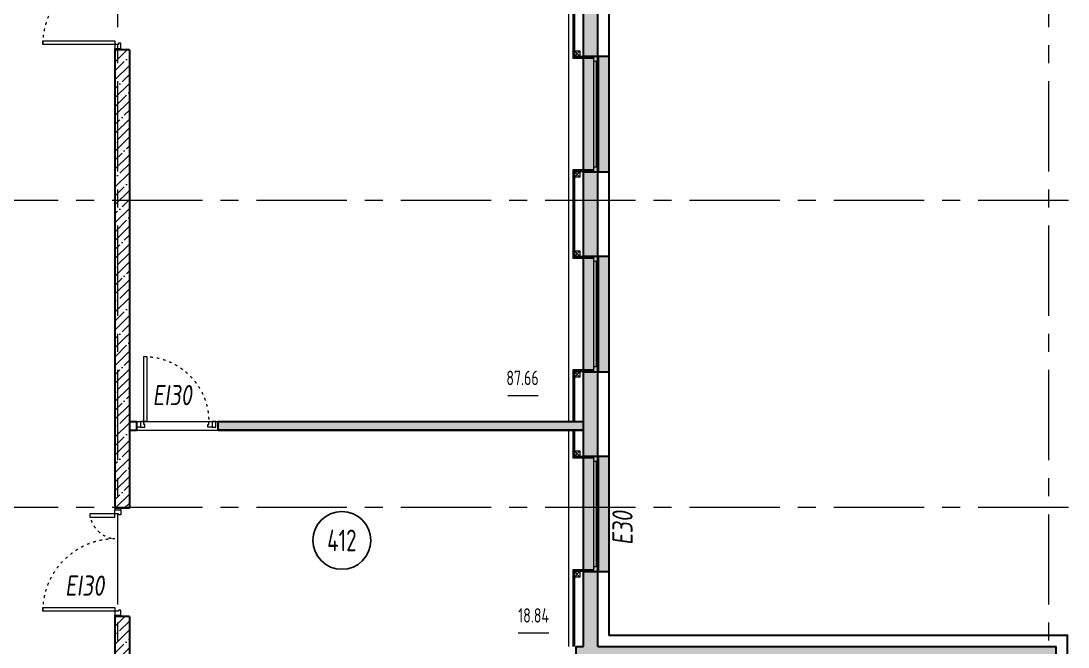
# Model space of a CAD drawing. Header units: millimetres. Extents: x -360149 to 682031, y -35655 to 209517.
# Drawn here: x 249183 to 263690, y 64806 to 73480 of the extents above; entities that cross this region are included whole.
import ezdxf
from ezdxf import colors
from ezdxf.entities.mleader import LeaderData, LeaderLine
from ezdxf.enums import TextEntityAlignment as Align
from ezdxf.math import Vec2, Vec3

# ---------------------------------------------------------------- set-up
doc = ezdxf.new("R2010")
doc.units = ezdxf.units.MM
doc.header["$MEASUREMENT"] = 0
doc.linetypes.add('ACAD_ISO03W100', pattern=[30, 12, -18])
doc.linetypes.add('CENTER', pattern=[2, 1.25, -0.25, 0.25, -0.25])
doc.layers.get('0').update_dxf_attribs({"color": 250, "lineweight": 9})
doc.layers.add('25. ЗАЛИВКА ЗОН', color=7, linetype='Continuous', lineweight=0, transparency=0.2)
for name, color, linetype, lineweight in [('_0', 250, 'Continuous', 9), ('АР_Двери', 175, 'Continuous', 18), ('АР_Маркер экспликации', 239, 'Continuous', 13), ('АР_Навесной фасад', 147, 'Continuous', 5), ('АР_Номер помещения', 1, 'Continuous', 25), ('АР_Окна БЛОК', 250, 'Continuous', 13), ('АР_Оси', 195, 'Continuous', 9), ('АР_Отметки', 250, 'Continuous', 15), ('АР_Перегородки газоблок', 165, 'Continuous', 30), ('АР_Перегородки газоблок_Штрих', 165, 'Continuous', 5), ('АР_Перегородки пеноблок', 174, 'Continuous', 25), ('АР_Подоконники', 163, 'Continuous', 9), ('АР_Помещения_площадь', 19, 'Continuous', 9), ('АР_Сущ Несущая стена', 216, 'Continuous', 30), ('АР_Штриховка монолит', 250, 'Continuous', 9)]:
    doc.layers.add(name, color=color, linetype=linetype, lineweight=lineweight)
doc.layers.add('АР_ПБ_Двери', color=7, linetype='Continuous', lineweight=15, true_color=0xdb0000)
doc.styles.add('ISOCPEUR', font='isocpeur.ttf', dxfattribs={"width": 0.7})
doc.styles.get("Standard").update_dxf_attribs({"font": 'isocpeur.ttf', "width": 0.7})
doc.styles.add('Архитект', font='isocpeur.ttf', dxfattribs={"width": 0.8, "oblique": 8})
pattern_1 = [(45, (-23384.62, 0), (-123.74369, 123.74369), []), (45, (-23260.87, 0), (-123.74369, 123.74369), [218.75, -43.75, 0, -43.75])]

# ---------------------------------------------------------------- blocks, each defined once
blk = doc.blocks.new('Полуторная_на лестницу')
for points in [[(75, 80), (75, 1080), (125, 1080), (125, 80)], [(1375, 430), (1375, 80), (1425, 80), (1425, 430)]]:
    blk.add_lwpolyline(points, close=True)
for points in [[(0, 0), (0, 80), (20, 80), (20, 0), (0, 0)], [(20, 80), (20, 0), (90, 0), (90, 30), (75, 30), (75, 80), (20, 80)], [(1480, 80), (1480, 0), (1410, 0), (1410, 30), (1425, 30), (1425, 80), (1480, 80)], [(1500, 0), (1500, 80), (1480, 80), (1480, 0), (1500, 0)]]:
    blk.add_lwpolyline(points)
at = {"linetype": 'ACAD_ISO03W100', "ltscale": 3}
for centre, radius, start, end in [((75, 80), 1000, 0, 90), ((1465, 40), 392, 95.9075, 174.0925)]:
    blk.add_arc(centre, radius, start, end, dxfattribs=at)
blk = doc.blocks.new('*U362')
at = {"true_color": 0xffffff}
h = blk.add_hatch(color=7, dxfattribs=at)
h.dxf.hatch_style = 1
h.paths.add_polyline_path([(-1600, -140), (0, -140), (0, 220), (-1600, 220)])
at = {"lineweight": 30}
for p, q in [((-1600, -140), (-1600, 220)), ((0, -140), (0, 220))]:
    blk.add_line(p, q, dxfattribs=at)
for p, q in [((0, 220), (-1600, 220)), ((-1600, 70), (0, 70)), ((-1600, 0), (0, 0)), ((-1530, 0), (-1530, 70)), ((-1530, 35), (-70, 35)), ((-70, 0), (-70, 70)), ((-1600, -140), (0, -140)), ((-1600, -140), (-1600, -140)), ((-1600, -140), (-1600, -140)), ((0, -140), (0, -140)), ((0, -140), (0, -140))]:
    blk.add_line(p, q)
blk = doc.blocks.new('*U28')
for points in [[(0, 0), (0, -80), (55, -80), (55, 0), (0, 0)], [(55, -80), (55, 0), (115, 0), (115, -40), (100, -40), (100, -80), (55, -80)], [(1045, -80), (1045, 0), (985, 0), (985, -40), (1000, -40), (1000, -80), (1045, -80)], [(1100, 0), (1100, -80), (1045, -80), (1045, 0), (1100, 0)]]:
    blk.add_lwpolyline(points)
blk.add_lwpolyline([(100, -80), (100, -980), (140, -980), (140, -80)], close=True)
at = {"linetype": 'ACAD_ISO03W100', "ltscale": 3}
blk.add_arc((100, -80), 900, 270, 0, dxfattribs=at)
blk = doc.blocks.new('*U191')
at = {"layer": 'АР_Номер помещения', "color": 7}
blk.add_circle((-20924, -2974), 400, dxfattribs=at)
at = {"layer": 'АР_Помещения_площадь', "color": 7}
blk.add_line((-18301, -10734), (-18723, -10734), dxfattribs=at)
at = {"color": 7, "style": 'ISOCPEUR', "width": 0.7, "flags": 1}
blk.add_attdef('КАТЕГОРИЯ', (-499, -2092), '', height=250, dxfattribs=at)
at = {"layer": 'АР_Номер помещения', "color": 7, "style": 'ISOCPEUR', "width": 0.7}
blk.add_attdef('НОМЕР_ПОМЕЩЕНИЯ', text='', height=300, dxfattribs=at).set_placement((-20924, -2974), align=Align.MIDDLE_CENTER)
at = {"layer": 'АР_Помещения_площадь', "color": 7, "lineweight": 30, "width": 0.7, "flags": 104}
blk.add_attdef('ИМЯ_ПОМЕЩЕНИЯ', text='', height=100, dxfattribs=at).set_placement((158, 1217), align=Align.MIDDLE_CENTER)
at = {"layer": 'АР_Помещения_площадь', "color": 7, "style": 'ISOCPEUR', "width": 0.7}
blk.add_attdef('ПЛОЩАДЬ_ПОМЕЩЕНИЯ', text='', height=200, dxfattribs=at).set_placement((-18296, -10487), align=Align.MIDDLE_RIGHT)
blk = doc.blocks.new('*U192')
at = {"layer": 'АР_Номер помещения', "color": 7}
blk.add_circle((-20130, 1315), 400, dxfattribs=at)
at = {"layer": 'АР_Помещения_площадь', "color": 7}
blk.add_line((-17265, 29), (-17687, 29), dxfattribs=at)
at = {"color": 7, "style": 'ISOCPEUR', "width": 0.7, "flags": 1}
blk.add_attdef('КАТЕГОРИЯ', (-499, -2092), '', height=250, dxfattribs=at)
at = {"layer": 'АР_Номер помещения', "color": 7, "style": 'ISOCPEUR', "width": 0.7}
blk.add_attdef('НОМЕР_ПОМЕЩЕНИЯ', text='', height=300, dxfattribs=at).set_placement((-20130, 1315), align=Align.MIDDLE_CENTER)
at = {"layer": 'АР_Помещения_площадь', "color": 7, "lineweight": 30, "width": 0.7, "flags": 104}
blk.add_attdef('ИМЯ_ПОМЕЩЕНИЯ', text='', height=100, dxfattribs=at).set_placement((158, 1217), align=Align.MIDDLE_CENTER)
at = {"layer": 'АР_Помещения_площадь', "color": 7, "style": 'ISOCPEUR', "width": 0.7}
blk.add_attdef('ПЛОЩАДЬ_ПОМЕЩЕНИЯ', text='', height=200, dxfattribs=at).set_placement((-17260, 276), align=Align.MIDDLE_RIGHT)
blk = doc.blocks.new('_DotSmall')
at = {"color": 0, "linetype": 'ByBlock', "const_width": 0.5}
blk.add_lwpolyline([(-0.0625, 0, 1), (0.0625, 0, 1)], format="xyb", close=True, dxfattribs=at)
blk = doc.blocks.new('A$Ce02d65bd')
at = {"ltscale": 100}
for points in [[(0, 0), (0, 75), (75, 75), (75, 0), (0, 0)], [(0, 0), (75, 75)], [(0, 75), (75, 0)]]:
    blk.add_lwpolyline(points, dxfattribs=at)

msp = doc.modelspace()

# ---------------------------------------------------------------- hatches: boundary and pattern name
at = {"layer": 'АР_Перегородки газоблок_Штрих', "ltscale": 100}
h = msp.add_hatch(dxfattribs=at)
h.set_pattern_fill('AR-CONC', color=256, scale=30)
h.set_pattern_definition([(50, (0, 0), (215.17805, -18.82564), [22.5, -247.5]), (355, (0, 0), (-41.6254, 225.65764), [18, -198]), (100.45144, (17.93, -1.57), (173.55265, 206.832), [19.12206, -210.34263]), (46.1842, (0, 60), (320.1724, -49.65578), [33.75, -371.25]), (96.63564, (26.68, 55.86), (280.3986, 292.23558), [28.6831, -315.51413]), (351.18416, (0, 60), (280.3986, 292.2356), [27, -297]), (21, (30, 45), (179.07212, -120.78567), [22.5, -247.5]), (326, (30, 45), (72.9946, 217.54501), [18, -198]), (71.451445, (44.92, 34.93), (252.06671, 96.75935), [19.12206, -210.34263]), (37.5, (0, 0), (3.647957, 99.868156), [0, -195.6, 0, -201, 0, -198.75]), (7.5, (0, 0), (78.92086, 118.323514), [0, -114.6, 0, -191.1, 0, -75.75]), (327.5, (-66.9, 0), (160.14673, -6.766462), [0, -75, 0, -234, 0, -310.5]), (317.5, (-96.9, 0), (174.95585, 30.031495), [0, -97.5, 0, -155.4, 0, -220.5])])
edge = h.paths.add_edge_path()
edge.add_line((256975.61, 67810.12), (251915.54, 67810.12))
edge.add_line((251915.54, 67810.12), (251915.54, 67930.09))
edge.add_line((251915.54, 67930.09), (256975.61, 67930.12))
at = {"layer": 'АР_Штриховка монолит', "ltscale": 100}
h = msp.add_hatch(dxfattribs=at)
h.set_pattern_fill('ANSI35', color=256, scale=500)
h.paths.add_polyline_path([(263525.61, 64815.68), (257175.61, 64815.68), (257175.61, 82486.04), (256975.61, 82485.33), (256975.61, 64815.68), (256875.61, 64815.68), (256875.61, 63707.39), (257175.61, 63707.39), (257175.61, 64615.68), (263325.61, 64615.68), (263525.61, 64615.68)])
h = msp.add_hatch(dxfattribs=at)
h.set_pattern_fill('ANSI35', color=256, scale=700)
h.set_pattern_definition(pattern_1)
h.paths.add_polyline_path([(250685.61, 73080.24), (250485.61, 73080.24), (250485.61, 69052.87), (250685.61, 69052.87)])
h = msp.add_hatch(dxfattribs=at)
h.set_pattern_fill('ANSI35', color=256, scale=700)
h.set_pattern_definition(pattern_1)
h.paths.add_polyline_path([(250685.61, 69122.17), (250485.61, 69122.17), (250485.61, 66728.51), (250685.61, 66728.51)])
h = msp.add_hatch(dxfattribs=at)
h.set_pattern_fill('ANSI35', color=256, scale=700)
h.set_pattern_definition([(45, (-763067.2, 159043.4), (-123.743687, 123.743687), []), (45, (-762943.45, 159043.4), (-123.743687, 123.743687), [218.75, -43.75, 0, -43.75])])
h.paths.add_polyline_path([(250685.61, 65228.51), (250485.61, 65228.51), (250485.61, 63505.41), (250685.61, 63505.41)])

# ---------------------------------------------------------------- linework, layer by layer
for points in [[(257117.53, 74185.68), (256828.36, 74185.68), (256828.36, 72965.68), (257117.53, 72965.68)], [(257117.53, 74173.18), (256840.86, 74173.18), (256840.86, 72978.18), (257117.53, 72978.18)], [(257097.87, 74160.68), (256853.36, 74160.68), (256853.36, 72990.68), (257060.28, 72990.68)], [(257117.53, 71415.68), (256828.36, 71415.68), (256828.36, 70195.68), (257117.53, 70195.68)], [(257117.53, 71403.18), (256840.86, 71403.18), (256840.86, 70208.18), (257117.53, 70208.18)], [(257097.87, 71390.68), (256853.36, 71390.68), (256853.36, 70220.68), (257060.28, 70220.68)], [(257117.53, 68645.68), (256828.36, 68645.68), (256828.36, 67930.12)], [(257117.53, 68633.18), (256840.86, 68633.18), (256840.86, 67930.12)], [(257097.87, 68620.68), (256853.36, 68620.68), (256853.36, 67930.12)], [(256828.36, 67810.12), (256828.36, 67425.68), (257117.53, 67425.68)], [(256840.86, 67810.12), (256840.86, 67438.18), (257117.53, 67438.18)], [(256853.36, 67810.12), (256853.36, 67450.68), (257060.28, 67450.68)], [(257117.53, 65875.68), (256828.36, 65875.68), (256828.36, 64815.68)], [(257117.53, 65863.18), (256840.86, 65863.18), (256840.86, 64815.68)], [(257097.87, 65850.68), (256853.36, 65850.68), (256853.36, 64815.68)]]:
    msp.add_lwpolyline(points)
at = {"layer": '25. ЗАЛИВКА ЗОН', "lineweight": 13, "ltscale": 500}
for p, q in [((250785.54, 67930.14), (251915.54, 67930.12)), ((250785.45, 67810.14), (251915.45, 67810.14))]:
    msp.add_line(p, q, dxfattribs=at)
at = {"layer": 'АР_Навесной фасад', "ltscale": 100}
for p, q in [((257325.61, 64965.68), (257325.61, 82835.68)), ((257335.61, 64975.68), (257335.61, 82845.68)), ((257325.61, 64965.68), (263675.98, 64965.68)), ((257335.61, 64975.68), (263685.98, 64975.68))]:
    msp.add_line(p, q, dxfattribs=at)
at = {"layer": 'АР_Навесной фасад', "color": 18, "ltscale": 100, "true_color": 0x000000}
for points in [[(263675.6, 54955.68), (263675.98, 64965.68)], [(263685.6, 54945.68), (263685.98, 64975.68)]]:
    msp.add_lwpolyline(points, dxfattribs=at)
at = {"layer": 'АР_Оси', "linetype": 'CENTER', "ltscale": 1000}
for p, q in [((250525.61, 53394.41), (250525.61, 87701.89)), ((250525.61, 53394.41), (250525.61, 87701.89)), ((257175.61, 53394.41), (257175.61, 87701.89)), ((263425.61, 53394.41), (263425.61, 87701.89)), ((182446.86, 70995.68), (266044.02, 70995.68)), ((182446.86, 66745.68), (266044.02, 66745.68))]:
    msp.add_line(p, q, dxfattribs=at)
at = {"layer": 'АР_Перегородки газоблок', "ltscale": 100}
for points in [[(250685.61, 67930.12), (250785.54, 67930.14), (250785.45, 67810.14)], [(251915.45, 67810.12), (251915.54, 67930.12), (256975.61, 67930.12)], [(251915.54, 67930.12), (256975.61, 67930.12)], [(250685.61, 67810.12), (250785.54, 67810.14)], [(256975.61, 67810.12), (251915.45, 67810.12)], [(251915.45, 67810.12), (256975.61, 67810.12)]]:
    msp.add_lwpolyline(points, dxfattribs=at)
at = {"layer": 'АР_Перегородки пеноблок', "color": 5, "lineweight": 30}
msp.add_line((257175.95, 65133.65), (257175.95, 65233.65), dxfattribs=at)
at = {"layer": 'АР_Подоконники', "ltscale": 100}
for p, q in [((256775.61, 67930.12), (256775.61, 73740.68)), ((256775.61, 64815.68), (256775.61, 67810.12))]:
    msp.add_line(p, q, dxfattribs=at)
at = {"layer": 'АР_Сущ Несущая стена', "ltscale": 100}
for p, q in [((257175.61, 64815.68), (257175.61, 82685.68)), ((256975.61, 64815.68), (256975.61, 82485.68)), ((256975.61, 72990.68), (256975.61, 74160.68)), ((250485.61, 73080.24), (250485.61, 70622.17)), ((250685.61, 73080.24), (250485.61, 73080.24)), ((250685.61, 73080.24), (250485.61, 73080.24)), ((250685.61, 73080.24), (250685.61, 66728.51)), ((250485.61, 70661.91), (250485.61, 66728.51)), ((250685.61, 66728.51), (250485.61, 66728.51)), ((250485.61, 65228.51), (250485.61, 63505.41)), ((250685.61, 65228.51), (250485.61, 65228.51)), ((250685.61, 65228.51), (250685.61, 63505.41)), ((256875.61, 64815.68), (256975.61, 64815.68)), ((256875.61, 63707.39), (256875.61, 64815.68)), ((257175.61, 64815.68), (263525.61, 64815.68)), ((263525.61, 55105.68), (263525.61, 64815.68))]:
    msp.add_line(p, q, dxfattribs=at)

# ---------------------------------------------------------------- block references
at = {"layer": '_0', "color": 1, "lineweight": -3, "ltscale": 500, "rotation": 270}
for p in [(256853.36, 73065.68), (256853.36, 71390.68), (256853.36, 70295.68), (256853.36, 68620.68), (256853.36, 67525.68), (256853.36, 65850.68)]:
    msp.add_blockref('A$Ce02d65bd', p, dxfattribs=at)
at = {"layer": 'АР_Двери', "rotation": 90.00000000000001}
for p in [(250565.61, 73080.24), (250565.61, 65228.51)]:
    msp.add_blockref('Полуторная_на лестницу', p, dxfattribs=at)
at = {"layer": 'АР_Двери', "xscale": -1, "rotation": 180}
msp.add_blockref('*U28', (250785.54, 67850.14), dxfattribs=at)
at = {"layer": 'АР_Маркер экспликации', "color": 7}
ref = msp.add_blockref('*U191', (274651.8, 79021.92), dxfattribs=at)
ref.add_attrib('НОМЕР_ПОМЕЩЕНИЯ', '411', dxfattribs={"layer": 'АР_Номер помещения', "color": 7, "height": 300, "style": 'ISOCPEUR', "width": 0.7}).set_placement((253727.38, 76048), align=Align.MIDDLE_CENTER)
ref.add_attrib('ПЛОЩАДЬ_ПОМЕЩЕНИЯ', '87.66', dxfattribs={"layer": 'АР_Помещения_площадь', "color": 7, "height": 200, "style": 'ISOCPEUR', "width": 0.7}).set_placement((256356.15, 68534.51), align=Align.MIDDLE_RIGHT)
ref = msp.add_blockref('*U192', (273759.43, 64968.18), dxfattribs=at)
ref.add_attrib('НОМЕР_ПОМЕЩЕНИЯ', '412', dxfattribs={"layer": 'АР_Номер помещения', "color": 7, "height": 300, "style": 'ISOCPEUR', "width": 0.7}).set_placement((253629.55, 66283.22), align=Align.MIDDLE_CENTER)
ref.add_attrib('ПЛОЩАДЬ_ПОМЕЩЕНИЯ', '18.84', dxfattribs={"layer": 'АР_Помещения_площадь', "color": 7, "height": 200, "style": 'ISOCPEUR', "width": 0.7}).set_placement((256499.25, 65244.1), align=Align.MIDDLE_RIGHT)
at = {"layer": 'АР_Окна БЛОК', "rotation": 270}
for p in [(257115.61, 71390.68), (257115.61, 68620.68), (257115.61, 65850.68)]:
    msp.add_blockref('*U362', p, dxfattribs=at)

# ---------------------------------------------------------------- texts
at = {"layer": 'АР_ПБ_Двери', "lineweight": 35, "style": 'Архитект', "oblique": 8, "width": 0.8}
for p in [(251008.23, 68156.41), (249795.14, 65516.72)]:
    msp.add_text('EI30', height=280, dxfattribs=at).set_placement(p)
msp.add_text('E30', height=280, rotation=90, dxfattribs=at).set_placement((257656.72, 66219.2))

# ---------------------------------------------------------------- leaders
at = {"layer": 'АР_Отметки'}
ml = msp.add_multileader_mtext('Standard', dxfattribs=at)
ml.set_content('Л.4', color=256, style='ISOCPEUR')
ml.set_leader_properties(color=256, linetype='Continuous', lineweight=-1)
ml.set_arrow_properties(name='DOTSMALL')
ml.build(insert=Vec2(0, 0))
ml.multileader.update_dxf_attribs({"has_text_frame": 1, "text_left_attachment_type": 4, "text_right_attachment_type": 4, "dogleg_length": 100, "arrow_head_size": 180})
ctx = ml.context
ctx.base_point, ctx.char_height, ctx.arrow_head_size, ctx.landing_gap_size, ctx.plane_origin = Vec3(492034.94, 129862.56), 250, 180, 50, Vec3(520155.38, 117704.9)
ctx.left_attachment, ctx.right_attachment = 4, 4
notes = []
notes.append((ctx, [(0, (0, 0, 0), (0, 0), (1, 0), 1, [])]))
ctx.mtext.insert, ctx.mtext.width, ctx.mtext.line_spacing_style, ctx.mtext.flow_direction = Vec3(492084.94, 130195.89), 852.697, 2, 5
ml = msp.add_multileader_mtext('Standard', dxfattribs=at)
ml.set_content('+9,800', color=256, style='ISOCPEUR')
ml.set_leader_properties(color=256, linetype='Continuous', lineweight=-1)
ml.set_arrow_properties(name='DOTSMALL')
ml.build(insert=Vec2(0, 0))
ml.multileader.update_dxf_attribs({"has_text_frame": 1, "text_left_attachment_type": 4, "text_right_attachment_type": 4, "dogleg_length": 100, "arrow_head_size": 180})
ctx = ml.context
ctx.base_point, ctx.char_height, ctx.arrow_head_size, ctx.landing_gap_size, ctx.plane_origin = Vec3(249563.35, 81908.8), 250, 180, 50, Vec3(249313.99, 81247.97)
ctx.left_attachment, ctx.right_attachment = 4, 4
notes.append((ctx, [(0, (0, 0, 0), (0, 0), (1, 0), 1, [])]))
ctx.mtext.insert, ctx.mtext.width, ctx.mtext.line_spacing_style, ctx.mtext.flow_direction = Vec3(249613.35, 82242.13), 852.697, 2, 5
ml = msp.add_multileader_mtext('Standard', dxfattribs=at)
ml.set_content('+9,800', color=256, style='ISOCPEUR')
ml.set_leader_properties(color=256, linetype='Continuous', lineweight=-1)
ml.set_arrow_properties(name='DOTSMALL')
ml.build(insert=Vec2(0, 0))
ml.multileader.update_dxf_attribs({"has_text_frame": 1, "text_left_attachment_type": 4, "text_right_attachment_type": 4, "dogleg_length": 100, "arrow_head_size": 180})
ctx = ml.context
ctx.base_point, ctx.char_height, ctx.arrow_head_size, ctx.landing_gap_size, ctx.plane_origin = Vec3(249563.35, 81908.8), 250, 180, 50, Vec3(249313.99, 81247.97)
ctx.left_attachment, ctx.right_attachment = 4, 4
notes.append((ctx, [(0, (0, 0, 0), (0, 0), (1, 0), 1, [])]))
ctx.mtext.insert, ctx.mtext.width, ctx.mtext.line_spacing_style, ctx.mtext.flow_direction = Vec3(249613.35, 82242.13), 852.697, 2, 5
ml = msp.add_multileader_mtext('Standard', dxfattribs=at)
ml.set_content('+13,700', color=256, style='ISOCPEUR')
ml.set_leader_properties(color=256, linetype='Continuous', lineweight=-1)
ml.set_arrow_properties(name='DOTSMALL')
ml.build(insert=Vec2(0, 0))
ml.multileader.update_dxf_attribs({"has_text_frame": 1, "text_left_attachment_type": 4, "text_right_attachment_type": 4, "dogleg_length": 100, "arrow_head_size": 180})
ctx = ml.context
ctx.base_point, ctx.char_height, ctx.arrow_head_size, ctx.landing_gap_size, ctx.plane_origin = Vec3(384014.89, 81893.81), 250, 180, 50, Vec3(383765.52, 81232.99)
ctx.left_attachment, ctx.right_attachment = 4, 4
notes.append((ctx, [(0, (0, 0, 0), (0, 0), (1, 0), 1, [])]))
ctx.mtext.insert, ctx.mtext.width, ctx.mtext.line_spacing_style, ctx.mtext.flow_direction = Vec3(384064.89, 82227.15), 852.697, 2, 5
ml = msp.add_multileader_mtext('Standard', dxfattribs=at)
ml.set_content('+13,700', color=256, style='ISOCPEUR')
ml.set_leader_properties(color=256, linetype='Continuous', lineweight=-1)
ml.set_arrow_properties(name='DOTSMALL')
ml.build(insert=Vec2(0, 0))
ml.multileader.update_dxf_attribs({"has_text_frame": 1, "text_left_attachment_type": 4, "text_right_attachment_type": 4, "dogleg_length": 100, "arrow_head_size": 180})
ctx = ml.context
ctx.base_point, ctx.char_height, ctx.arrow_head_size, ctx.landing_gap_size, ctx.plane_origin = Vec3(345392.12, 81867.26), 250, 180, 50, Vec3(342582.14, 81015.72)
ctx.left_attachment, ctx.right_attachment = 4, 4
notes.append((ctx, [(0, (0, 0, 0), (0, 0), (1, 0), 1, [])]))
ctx.mtext.insert, ctx.mtext.width, ctx.mtext.line_spacing_style, ctx.mtext.flow_direction = Vec3(345442.12, 82200.59), 852.697, 2, 5
ml = msp.add_multileader_mtext('Standard', dxfattribs=at)
ml.set_content('Л.2', color=256, style='ISOCPEUR')
ml.set_leader_properties(color=256, linetype='Continuous', lineweight=-1)
ml.set_arrow_properties(name='DOTSMALL')
ml.build(insert=Vec2(0, 0))
ml.multileader.update_dxf_attribs({"has_text_frame": 1, "text_left_attachment_type": 4, "text_right_attachment_type": 4, "dogleg_length": 100, "arrow_head_size": 180})
ctx = ml.context
ctx.base_point, ctx.char_height, ctx.arrow_head_size, ctx.landing_gap_size, ctx.plane_origin = Vec3(342702.33, 81178.71, 0), 250, 180, 50, Vec3(406731.55, 68886.9, 0)
ctx.left_attachment, ctx.right_attachment = 4, 4
notes.append((ctx, [(0, (0, 0, 0), (0, 0), (1, 0), 1, [])]))
ctx.mtext.insert, ctx.mtext.width, ctx.mtext.line_spacing_style, ctx.mtext.flow_direction = Vec3(342752.33, 81512.04, 0), 852.697, 2, 5
ml = msp.add_multileader_mtext('Standard', dxfattribs=at)
ml.set_content('Л.1', color=256, style='ISOCPEUR')
ml.set_leader_properties(color=256, linetype='Continuous', lineweight=-1)
ml.set_arrow_properties(name='DOTSMALL')
ml.build(insert=Vec2(0, 0))
ml.multileader.update_dxf_attribs({"has_text_frame": 1, "text_left_attachment_type": 4, "text_right_attachment_type": 4, "dogleg_length": 100, "arrow_head_size": 180})
ctx = ml.context
ctx.base_point, ctx.char_height, ctx.arrow_head_size, ctx.landing_gap_size, ctx.plane_origin = Vec3(381447.11, 81026.53, 0), 250, 180, 50, Vec3(368551.08, 68485.68, 0)
ctx.left_attachment, ctx.right_attachment = 4, 4
notes.append((ctx, [(0, (0, 0, 0), (0, 0), (1, 0), 1, [])]))
ctx.mtext.insert, ctx.mtext.width, ctx.mtext.line_spacing_style, ctx.mtext.flow_direction = Vec3(381497.11, 81359.86, 0), 852.697, 2, 5
ml = msp.add_multileader_mtext('Standard', dxfattribs=at)
ml.set_content('+19,400', color=256, style='ISOCPEUR')
ml.set_leader_properties(color=256, linetype='Continuous', lineweight=-1)
ml.set_arrow_properties(name='DOTSMALL')
ml.build(insert=Vec2(0, 0))
ml.multileader.update_dxf_attribs({"has_text_frame": 1, "text_left_attachment_type": 4, "text_right_attachment_type": 4, "dogleg_length": 100, "arrow_head_size": 180})
ctx = ml.context
ctx.base_point, ctx.char_height, ctx.arrow_head_size, ctx.landing_gap_size, ctx.plane_origin = Vec3(521638.62, 76875.13), 250, 180, 50, Vec3(521557.22, 75164.44)
ctx.left_attachment, ctx.right_attachment = 4, 4
notes.append((ctx, [(0, (0, 0, 0), (0, 0), (1, 0), 1, [])]))
ctx.mtext.insert, ctx.mtext.width, ctx.mtext.defined_height, ctx.mtext.line_spacing_style, ctx.mtext.flow_direction = Vec3(521688.62, 77208.46), 696.0353, 776.46, 2, 5
ml = msp.add_multileader_mtext('Standard', dxfattribs=at)
ml.set_content('+19,400', color=256, style='ISOCPEUR')
ml.set_leader_properties(color=256, linetype='Continuous', lineweight=-1)
ml.set_arrow_properties(name='DOTSMALL')
ml.build(insert=Vec2(0, 0))
ml.multileader.update_dxf_attribs({"has_text_frame": 1, "text_left_attachment_type": 4, "text_right_attachment_type": 4, "dogleg_length": 100, "arrow_head_size": 180})
ctx = ml.context
ctx.base_point, ctx.char_height, ctx.arrow_head_size, ctx.landing_gap_size, ctx.plane_origin = Vec3(481272.79, 76579.15), 250, 180, 50, Vec3(481275.76, 74391.8)
ctx.left_attachment, ctx.right_attachment = 4, 4
notes.append((ctx, [(0, (0, 0, 0), (0, 0), (1, 0), 1, [])]))
ctx.mtext.insert, ctx.mtext.width, ctx.mtext.defined_height, ctx.mtext.line_spacing_style, ctx.mtext.flow_direction = Vec3(481322.79, 76912.48), 696.0353, 776.46, 2, 5
ml = msp.add_multileader_mtext('Standard', dxfattribs=at)
ml.set_content('+15,850', color=256, style='ISOCPEUR')
ml.set_leader_properties(color=256, linetype='Continuous', lineweight=-1)
ml.set_arrow_properties(name='DOTSMALL')
ml.build(insert=Vec2(0, 0))
ml.multileader.update_dxf_attribs({"has_text_frame": 1, "text_left_attachment_type": 4, "text_right_attachment_type": 4, "dogleg_length": 100, "arrow_head_size": 180})
ctx = ml.context
ctx.base_point, ctx.char_height, ctx.arrow_head_size, ctx.landing_gap_size, ctx.plane_origin = Vec3(345355.66, 75950.04), 250, 180, 50, Vec3(344052.42, 74742.44)
ctx.left_attachment, ctx.right_attachment = 4, 4
notes.append((ctx, [(0, (0, 0, 0), (0, 0), (1, 0), 1, [])]))
ctx.mtext.insert, ctx.mtext.width, ctx.mtext.defined_height, ctx.mtext.line_spacing_style, ctx.mtext.flow_direction = Vec3(345405.66, 76283.38), 696.0353, 776.46, 2, 5
ml = msp.add_multileader_mtext('Standard', dxfattribs=at)
ml.set_content('+15,850', color=256, style='ISOCPEUR')
ml.set_leader_properties(color=256, linetype='Continuous', lineweight=-1)
ml.set_arrow_properties(name='DOTSMALL')
ml.build(insert=Vec2(0, 0))
ml.multileader.update_dxf_attribs({"has_text_frame": 1, "text_left_attachment_type": 4, "text_right_attachment_type": 4, "dogleg_length": 100, "arrow_head_size": 180})
ctx = ml.context
ctx.base_point, ctx.char_height, ctx.arrow_head_size, ctx.landing_gap_size, ctx.plane_origin = Vec3(381319.93, 75537.42), 250, 180, 50, Vec3(382244.93, 73193.83)
ctx.left_attachment, ctx.right_attachment = 4, 4
notes.append((ctx, [(0, (0, 0, 0), (0, 0), (1, 0), 1, [])]))
ctx.mtext.insert, ctx.mtext.width, ctx.mtext.line_spacing_style, ctx.mtext.flow_direction = Vec3(381369.93, 75870.75), 852.697, 2, 5
ml = msp.add_multileader_mtext('Standard', dxfattribs=at)
ml.set_content('+15,850', color=256, style='ISOCPEUR')
ml.set_leader_properties(color=256, linetype='Continuous', lineweight=-1)
ml.set_arrow_properties(name='DOTSMALL')
ml.build(insert=Vec2(0, 0))
ml.multileader.update_dxf_attribs({"has_text_frame": 1, "text_left_attachment_type": 4, "text_right_attachment_type": 4, "dogleg_length": 100, "arrow_head_size": 180})
ctx = ml.context
ctx.base_point, ctx.char_height, ctx.arrow_head_size, ctx.landing_gap_size, ctx.plane_origin = Vec3(356831.01, 72781.99), 250, 180, 50, Vec3(357756.01, 70438.4)
ctx.left_attachment, ctx.right_attachment = 4, 4
notes.append((ctx, [(0, (0, 0, 0), (0, 0), (1, 0), 1, [])]))
ctx.mtext.insert, ctx.mtext.width, ctx.mtext.line_spacing_style, ctx.mtext.flow_direction = Vec3(356881.01, 73115.33), 852.697, 2, 5
for ctx, leaders in notes:
    for number, flags, end, landing, length, lines in leaders:
        leader = LeaderData()
        leader.index, (leader.has_last_leader_line, leader.has_dogleg_vector, leader.attachment_direction) = number, flags
        leader.last_leader_point, leader.dogleg_vector, leader.dogleg_length = Vec3(end), Vec3(landing), length
        for number, points, colour, breaks in lines:
            line = LeaderLine()
            line.index, line.vertices, line.color, line.breaks = number, Vec3.list(points), colors.encode_raw_color(colour), breaks
            leader.lines.append(line)
        ctx.leaders.append(leader)

doc.saveas('drawing.dxf')
